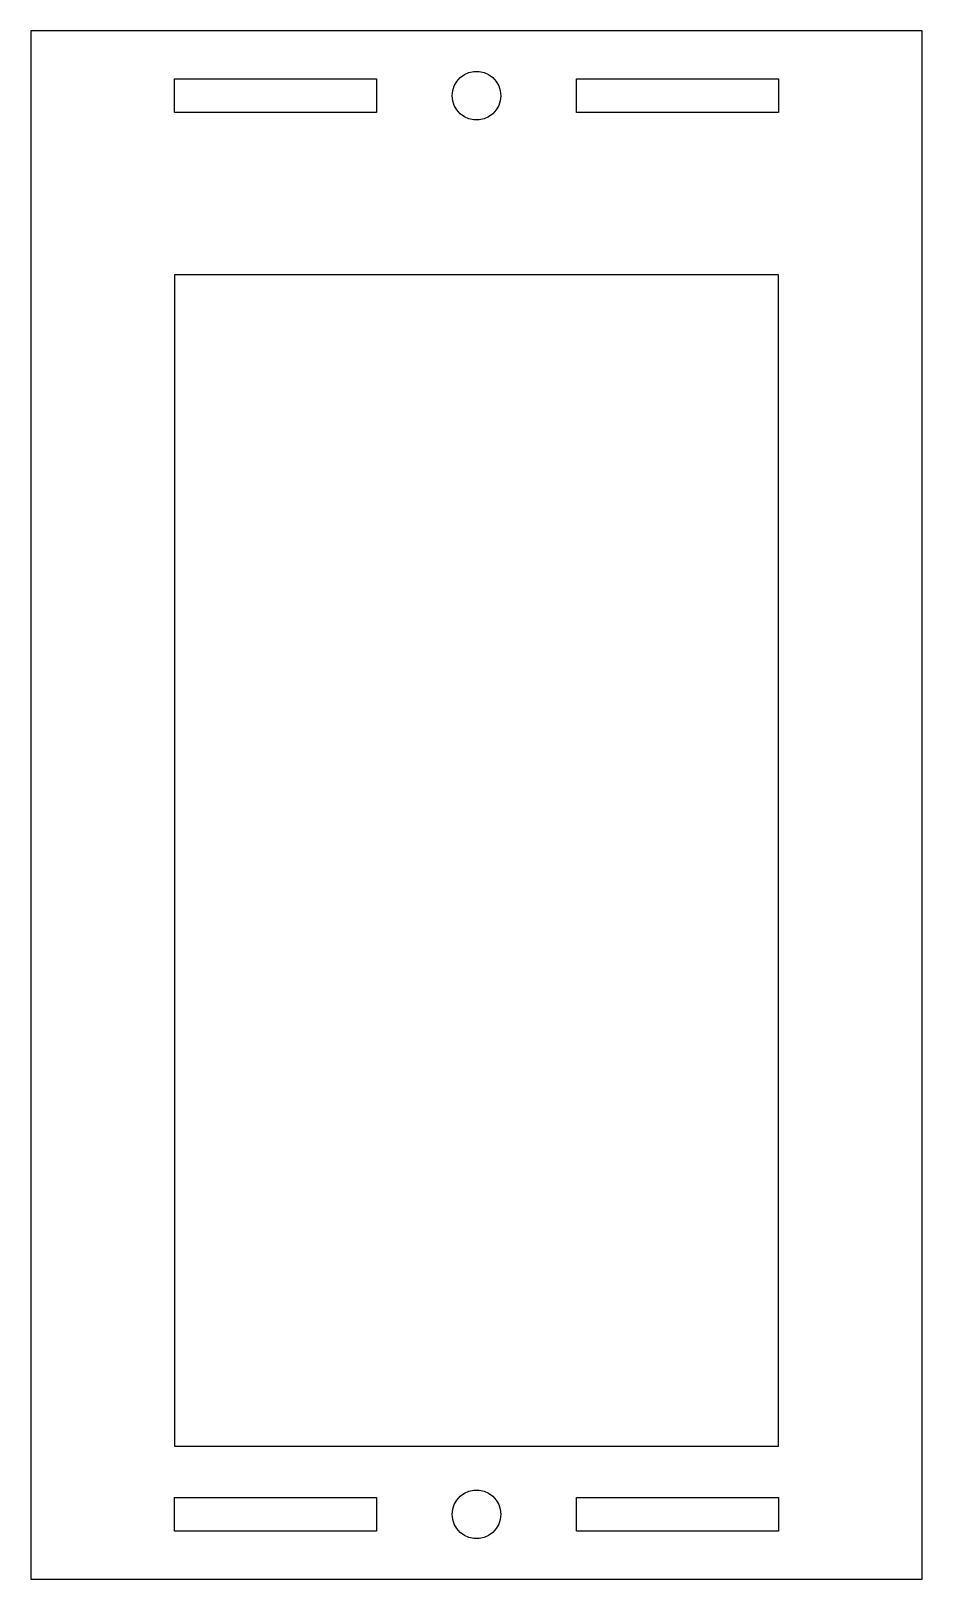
# Model space of a CAD drawing. Header units: metres. Extents: x -10 to 72, y 0 to 144.
import ezdxf

# ---------------------------------------------------------------- set-up
doc = ezdxf.new("R2010")
doc.units = ezdxf.units.M

msp = doc.modelspace()

# ---------------------------------------------------------------- linework, layer by layer
for p, q in [((72.25, 143.527), (-10.35, 143.527)), ((-10.35, 143.527), (-10.35, 0)), ((72.25, 0), (72.25, 143.527)), ((29.4444, 139.199), (29.825, 139.476)), ((29.825, 139.476), (30.2547, 139.667)), ((30.2547, 139.667), (30.7148, 139.765)), ((30.7148, 139.765), (31.1852, 139.765)), ((31.1852, 139.765), (31.6453, 139.667)), ((31.6453, 139.667), (32.075, 139.476)), ((32.075, 139.476), (32.4555, 139.199)), ((2.95, 135.977), (2.95, 139.077)), ((2.95, 139.077), (21.6833, 139.077)), ((21.6833, 139.077), (21.6833, 135.977)), ((28.7, 137.527), (28.7492, 137.995)), ((28.7492, 137.995), (28.8945, 138.442)), ((28.8945, 138.442), (29.1297, 138.85)), ((29.1297, 138.85), (29.4444, 139.199)), ((32.4555, 139.199), (32.7703, 138.85)), ((32.7703, 138.85), (33.0055, 138.442)), ((33.0055, 138.442), (33.1508, 137.995)), ((33.1508, 137.995), (33.2, 137.527)), ((40.2167, 135.977), (40.2167, 139.077)), ((40.2167, 139.077), (58.95, 139.077)), ((58.95, 139.077), (58.95, 135.977)), ((28.7492, 137.059), (28.7, 137.527)), ((28.8945, 136.612), (28.7492, 137.059)), ((29.1297, 136.205), (28.8945, 136.612)), ((33.0055, 136.612), (32.7703, 136.205)), ((33.1508, 137.059), (33.0055, 136.612)), ((33.2, 137.527), (33.1508, 137.059)), ((21.6833, 135.977), (2.95, 135.977)), ((29.4444, 135.855), (29.1297, 136.205)), ((29.825, 135.579), (29.4444, 135.855)), ((30.2547, 135.387), (29.825, 135.579)), ((30.7148, 135.289), (30.2547, 135.387)), ((31.1852, 135.289), (30.7148, 135.289)), ((31.6453, 135.387), (31.1852, 135.289)), ((32.075, 135.579), (31.6453, 135.387)), ((32.4555, 135.855), (32.075, 135.579)), ((32.7703, 136.205), (32.4555, 135.855)), ((58.95, 135.977), (40.2167, 135.977)), ((3, 12.2896), (3, 120.939)), ((3, 120.939), (58.9, 120.939)), ((58.9, 120.939), (58.9, 12.2896)), ((58.9, 12.2896), (3, 12.2896)), ((2.95, 4.45001), (2.95, 7.54999)), ((2.95, 7.54999), (21.6833, 7.54999)), ((21.6833, 7.54999), (21.6833, 4.45001)), ((28.8945, 6.91515), (29.1297, 7.32251)), ((29.1297, 7.32251), (29.4444, 7.67207)), ((29.4444, 7.67207), (29.825, 7.94855)), ((29.825, 7.94855), (30.2547, 8.13986)), ((30.2547, 8.13986), (30.7148, 8.23767)), ((30.7148, 8.23767), (31.1852, 8.23767)), ((31.1852, 8.23767), (31.6453, 8.13986)), ((31.6453, 8.13986), (32.075, 7.94855)), ((32.075, 7.94855), (32.4555, 7.67207)), ((32.4555, 7.67207), (32.7703, 7.32251)), ((32.7703, 7.32251), (33.0055, 6.91515)), ((40.2167, 4.45001), (40.2167, 7.54999)), ((40.2167, 7.54999), (58.95, 7.54999)), ((58.95, 7.54999), (58.95, 4.45001)), ((28.7, 6), (28.7492, 6.46779)), ((28.7492, 5.53221), (28.7, 6)), ((28.7492, 6.46779), (28.8945, 6.91515)), ((33.0055, 6.91515), (33.1508, 6.46779)), ((33.1508, 6.46779), (33.2, 6)), ((33.2, 6), (33.1508, 5.53221)), ((21.6833, 4.45001), (2.95, 4.45001)), ((28.8945, 5.08485), (28.7492, 5.53221)), ((29.1297, 4.67749), (28.8945, 5.08485)), ((29.4444, 4.32793), (29.1297, 4.67749)), ((29.825, 4.05145), (29.4444, 4.32793)), ((32.4555, 4.32793), (32.075, 4.05145)), ((32.7703, 4.67749), (32.4555, 4.32793)), ((33.0055, 5.08485), (32.7703, 4.67749)), ((33.1508, 5.53221), (33.0055, 5.08485)), ((58.95, 4.45001), (40.2167, 4.45001)), ((30.2547, 3.86014), (29.825, 4.05145)), ((30.7148, 3.76233), (30.2547, 3.86014)), ((31.1852, 3.76233), (30.7148, 3.76233)), ((31.6453, 3.86014), (31.1852, 3.76233)), ((32.075, 4.05145), (31.6453, 3.86014)), ((-10.35, 0), (72.25, 0))]:
    msp.add_line(p, q)

doc.saveas('drawing.dxf')
